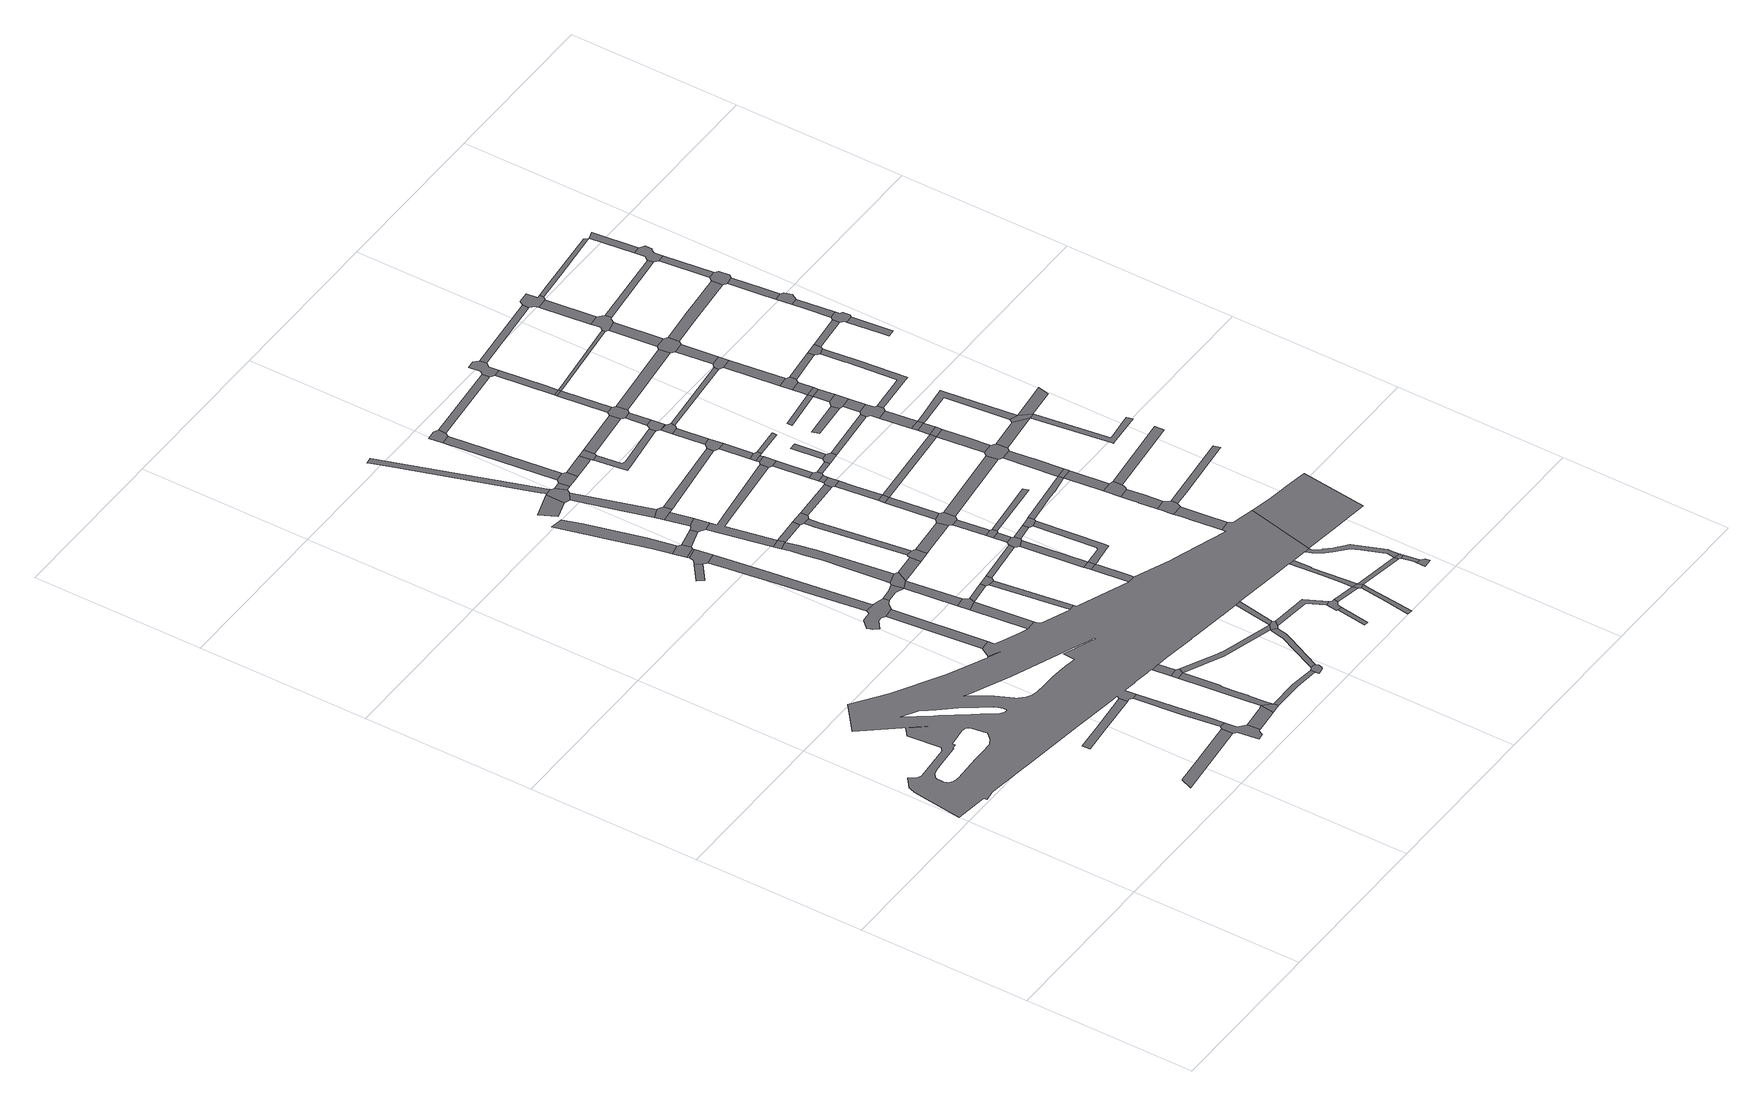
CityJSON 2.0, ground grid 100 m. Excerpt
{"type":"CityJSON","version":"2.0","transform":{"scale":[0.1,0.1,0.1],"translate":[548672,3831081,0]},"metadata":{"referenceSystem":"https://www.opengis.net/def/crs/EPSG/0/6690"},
"CityObjects":{
"road1":{"type":"Road","attributes":{"RoadStructureAttribute.sectionType":"1"},"geometry":[{"type":"MultiSurface","lod":"1","boundaries":[[[0,1,2,3,4,5]]]}]},
"road2":{"type":"Road","geometry":[{"type":"MultiSurface","lod":"1","boundaries":[[[6,7,8,9,10,11]]]}]},
"road3":{"type":"Road","geometry":[{"type":"MultiSurface","lod":"1","boundaries":[[[12,0,5,13,14,15,16,17,18,19,20,21,22,23,24]]]}]},
"road4":{"type":"Road","attributes":{"RoadStructureAttribute.sectionType":"1"},"geometry":[{"type":"MultiSurface","lod":"1","boundaries":[[[25,26,27,28,29,12,24]]]}]},
"road5":{"type":"Road","attributes":{"RoadStructureAttribute.sectionType":"1"},"geometry":[{"type":"MultiSurface","lod":"1","boundaries":[[[30,31,32,33,34,21,20,35,36,37,38]]]}]},
"road6":{"type":"Road","geometry":[{"type":"MultiSurface","lod":"1","boundaries":[[[30,38,39,40]]]}]},
"road7":{"type":"Road","attributes":{"RoadStructureAttribute.sectionType":"1"},"geometry":[{"type":"MultiSurface","lod":"1","boundaries":[[[41,42,43,44,45,46,47,48,49,50,51,52,30,40]]]}]},
"road8":{"type":"Road","attributes":{"RoadStructureAttribute.sectionType":"1"},"geometry":[{"type":"MultiSurface","lod":"1","boundaries":[[[53,54,55,56]]]}]},
"road9":{"type":"Road","geometry":[{"type":"MultiSurface","lod":"1","boundaries":[[[57,58,59,50,49,60]]]}]},
"road10":{"type":"Road","geometry":[{"type":"MultiSurface","lod":"1","boundaries":[[[61,59,58,62]]]}]},
"road11":{"type":"Road","geometry":[{"type":"MultiSurface","lod":"1","boundaries":[[[63,64,65,66,67,68,69,70,71,72,54,53,73,74,75,76,77,78]]]}]},
"road12":{"type":"Road","geometry":[{"type":"MultiSurface","lod":"1","boundaries":[[[79,80,81,82,83,56,55,84,85,86,87,88,89,90,91,92,93,94,95,96,97,98,99,100,101,102,103,104,105,106,107,108,109,110,111,112,113,114,115,116,117,118,119,120,121,122,123,124,125,126,127,128,129,130,131,132,133,134,6,11,135,27,26,136,137,138,139,140,141,61,62,142,143,144,145,146,147,148,149,150,151,152,153,154,155,156,157,158,159,160,161,162,163,164,165,166,167,168,169,170,171,172,173,174,175,176,177,178,179,180,181,182,183,184,185,186,187,188,189],[190,191,192,193,194,195,196,197,198,199,200,201,202,203,204,205,206,207,208,209,210,211,212,213],[214,215,216,217,218,219,220,221,222,223,224,225,226,227,228,229,230,231,232,233,234,235,236,237,238,239,240,241,242,243,244,245,246,247,248,249],[250,251,252,253,254,255,256,257,258,259,260,261,262,263,264,265,266,267,268,269,270,271,272,273,274,275,276,277,278,279,280,281]]]}]},
"road13":{"type":"Road","attributes":{"RoadStructureAttribute.sectionType":"1"},"geometry":[{"type":"MultiSurface","lod":"1","boundaries":[[[282,283,40,39,284,285,286]]]}]},
"road14":{"type":"Road","attributes":{"RoadStructureAttribute.sectionType":"1"},"geometry":[{"type":"MultiSurface","lod":"1","boundaries":[[[287,288,289,290]]]}]},
"road15":{"type":"Road","attributes":{"RoadStructureAttribute.sectionType":"1"},"geometry":[{"type":"MultiSurface","lod":"1","boundaries":[[[291,292,293,294,295,296,297,298,299,63,78]]]}]},
"road16":{"type":"Road","geometry":[{"type":"MultiSurface","lod":"1","boundaries":[[[300,301,302,287,290,303,295,294]]]}]},
"road17":{"type":"Road","geometry":[{"type":"MultiSurface","lod":"1","boundaries":[[[304,305,189,188]]]}]},
"road18":{"type":"Road","attributes":{"RoadStructureAttribute.sectionType":"1"},"geometry":[{"type":"MultiSurface","lod":"1","boundaries":[[[306,307,308,75,74,309,310,311]]]}]},
"road19":{"type":"Road","attributes":{"RoadStructureAttribute.sectionType":"1"},"geometry":[{"type":"MultiSurface","lod":"1","boundaries":[[[312,313,301,300]]]}]},
"road20":{"type":"Road","geometry":[{"type":"MultiSurface","lod":"1","boundaries":[[[314,315,313,312,316,317]]]}]},
"road21":{"type":"Road","attributes":{"RoadStructureAttribute.sectionType":"1"},"geometry":[{"type":"MultiSurface","lod":"1","boundaries":[[[318,319,320,321,322,323,324,325,326,315,314,327,328,329,330]]]}]},
"road22":{"type":"Road","geometry":[{"type":"MultiSurface","lod":"1","boundaries":[[[331,332,305,304,333]]]}]},
"road23":{"type":"Road","geometry":[{"type":"MultiSurface","lod":"1","boundaries":[[[334,335,336,286,285,337,338,339,340,341,342,343]]]}]},
"road24":{"type":"Road","attributes":{"RoadStructureAttribute.sectionType":"1"},"geometry":[{"type":"MultiSurface","lod":"1","boundaries":[[[344,311,332,331]]]}]},
"road25":{"type":"Road","attributes":{"RoadStructureAttribute.sectionType":"1"},"geometry":[{"type":"MultiSurface","lod":"1","boundaries":[[[345,346,347,348,60,49,349,350,351]]]}]},
"road26":{"type":"Road","geometry":[{"type":"MultiSurface","lod":"1","boundaries":[[[352,353,306,311,344,354]]]}]},
"road27":{"type":"Road","attributes":{"RoadStructureAttribute.sectionType":"1"},"geometry":[{"type":"MultiSurface","lod":"1","boundaries":[[[355,317,316,356]]]}]},
"road28":{"type":"Road","attributes":{"RoadStructureAttribute.sectionType":"1"},"geometry":[{"type":"MultiSurface","lod":"1","boundaries":[[[357,333,304,358]]]}]},
"road29":{"type":"Road","attributes":{"RoadStructureAttribute.sectionType":"1"},"geometry":[{"type":"MultiSurface","lod":"1","boundaries":[[[359,360,361,362]]]}]},
"road30":{"type":"Road","attributes":{"RoadStructureAttribute.sectionType":"1"},"geometry":[{"type":"MultiSurface","lod":"1","boundaries":[[[363,364,365,366,367,368,369,370,371,353,352]]]}]},
"road31":{"type":"Road","attributes":{"RoadStructureAttribute.sectionType":"1"},"geometry":[{"type":"MultiSurface","lod":"1","boundaries":[[[350,372,373,374,375,376,377,334,343,378,379,380,381,382,383,384]]]}]},
"road32":{"type":"Road","attributes":{"RoadStructureAttribute.sectionType":"1"},"geometry":[{"type":"MultiSurface","lod":"1","boundaries":[[[385,181,180,386]]]}]},
"road33":{"type":"Road","geometry":[{"type":"MultiSurface","lod":"1","boundaries":[[[387,388,366,365,389]]]}]},
"road34":{"type":"Road","attributes":{"RoadStructureAttribute.sectionType":"1"},"geometry":[{"type":"MultiSurface","lod":"1","boundaries":[[[390,391,392,393,354,344,394,395]]]}]},
"road35":{"type":"Road","geometry":[{"type":"MultiSurface","lod":"1","boundaries":[[[396,357,358,385,386,397]]]}]},
"road36":{"type":"Road","geometry":[{"type":"MultiSurface","lod":"1","boundaries":[[[398,399,400,401,355,356,402,403]]]}]},
"road37":{"type":"Road","attributes":{"RoadStructureAttribute.sectionType":"1"},"geometry":[{"type":"MultiSurface","lod":"1","boundaries":[[[404,405,406,399,398]]]}]},
"road38":{"type":"Road","attributes":{"RoadStructureAttribute.sectionType":"1"},"geometry":[{"type":"MultiSurface","lod":"1","boundaries":[[[407,408,409,410,411,412,413,414,415,416]]]}]},
"road39":{"type":"Road","attributes":{"RoadStructureAttribute.sectionType":"1"},"geometry":[{"type":"MultiSurface","lod":"1","boundaries":[[[417,418,419,420,421,422]]]}]},
"road40":{"type":"Road","geometry":[{"type":"MultiSurface","lod":"1","boundaries":[[[423,416,415,359,362,419,418,424,425]]]}]},
"road41":{"type":"Road","geometry":[{"type":"MultiSurface","lod":"1","boundaries":[[[426,422,421,406,405,427,428]]]}]},
"road42":{"type":"Road","geometry":[{"type":"MultiSurface","lod":"1","boundaries":[[[429,351,350,384,430,431]]]}]},
"road43":{"type":"Road","attributes":{"RoadStructureAttribute.sectionType":"1"},"geometry":[{"type":"MultiSurface","lod":"1","boundaries":[[[432,387,389,433]]]}]},
"road44":{"type":"Road","attributes":{"RoadStructureAttribute.sectionType":"1"},"geometry":[{"type":"MultiSurface","lod":"1","boundaries":[[[434,425,424,435]]]}]},
"road45":{"type":"Road","geometry":[{"type":"MultiSurface","lod":"1","boundaries":[[[436,437,438,392,391,390,395,439,440,441,442,443]]]}]},
"road46":{"type":"Road","attributes":{"RoadStructureAttribute.sectionType":"1"},"geometry":[{"type":"MultiSurface","lod":"1","boundaries":[[[444,445,446,436,443,447,448,449]]]}]},
"road47":{"type":"Road","geometry":[{"type":"MultiSurface","lod":"1","boundaries":[[[150,351,429,151]]]}]},
"road48":{"type":"Road","geometry":[{"type":"MultiSurface","lod":"1","boundaries":[[[450,451,452,434,435,453,454,455]]]}]},
"road49":{"type":"Road","attributes":{"RoadStructureAttribute.sectionType":"1"},"geometry":[{"type":"MultiSurface","lod":"1","boundaries":[[[456,396,397,457]]]}]},
"road50":{"type":"Road","geometry":[{"type":"MultiSurface","lod":"1","boundaries":[[[458,432,433,444,449,459]]]}]},
"road51":{"type":"Road","attributes":{"RoadStructureAttribute.sectionType":"1"},"geometry":[{"type":"MultiSurface","lod":"1","boundaries":[[[460,431,430,461,462,463]]]}]},
"road52":{"type":"Road","attributes":{"RoadStructureAttribute.sectionType":"1"},"geometry":[{"type":"MultiSurface","lod":"1","boundaries":[[[464,465,466,403,402,388,387,467,468,469]]]}]},
"road53":{"type":"Road","attributes":{"RoadStructureAttribute.sectionType":"1"},"geometry":[{"type":"MultiSurface","lod":"1","boundaries":[[[470,471,451,450]]]}]},
"road54":{"type":"Road","attributes":{"RoadStructureAttribute.sectionType":"1"},"geometry":[{"type":"MultiSurface","lod":"1","boundaries":[[[472,473,474,475,177,176]]]}]},
"road55":{"type":"Road","attributes":{"RoadStructureAttribute.sectionType":"1"},"geometry":[{"type":"MultiSurface","lod":"1","boundaries":[[[476,442,441,440,439,477,478]]]}]},
"road56":{"type":"Road","geometry":[{"type":"MultiSurface","lod":"1","boundaries":[[[479,480,475,474]]]}]},
"road57":{"type":"Road","attributes":{"RoadStructureAttribute.sectionType":"1"},"geometry":[{"type":"MultiSurface","lod":"1","boundaries":[[[481,482,483,484]]]}]},
"road58":{"type":"Road","attributes":{"RoadStructureAttribute.sectionType":"1"},"geometry":[{"type":"MultiSurface","lod":"1","boundaries":[[[485,455,454,486,487]]]}]},
"road59":{"type":"Road","geometry":[{"type":"MultiSurface","lod":"1","boundaries":[[[488,489,471,470,490,491]]]}]},
"road60":{"type":"Road","attributes":{"RoadStructureAttribute.sectionType":"1"},"geometry":[{"type":"MultiSurface","lod":"1","boundaries":[[[492,493,494,495,496,497,480,479]]]}]},
"road61":{"type":"Road","geometry":[{"type":"MultiSurface","lod":"1","boundaries":[[[498,463,462,499,481,484,500,501,502]]]}]},
"road62":{"type":"Road","geometry":[{"type":"MultiSurface","lod":"1","boundaries":[[[503,504,505,506,456,457,496,495,507,508]]]}]},
"road63":{"type":"Road","attributes":{"RoadStructureAttribute.sectionType":"1"},"geometry":[{"type":"MultiSurface","lod":"1","boundaries":[[[509,510,511,428,427,512,513]]]}]},
"road64":{"type":"Road","geometry":[{"type":"MultiSurface","lod":"1","boundaries":[[[514,515,516,517,518,505,504]]]}]},
"road65":{"type":"Road","attributes":{"RoadStructureAttribute.sectionType":"1"},"geometry":[{"type":"MultiSurface","lod":"1","boundaries":[[[519,458,459,520]]]}]},
"road66":{"type":"Road","attributes":{"RoadStructureAttribute.sectionType":"1"},"geometry":[{"type":"MultiSurface","lod":"1","boundaries":[[[521,522,523,517,516,524,525,526]]]}]},
"road67":{"type":"Road","geometry":[{"type":"MultiSurface","lod":"1","boundaries":[[[527,485,487,528,529,530,531,532,533,534]]]}]},
"road68":{"type":"Road","attributes":{"RoadStructureAttribute.sectionType":"1"},"geometry":[{"type":"MultiSurface","lod":"1","boundaries":[[[535,536,537,523,522]]]}]},
"road69":{"type":"Road","geometry":[{"type":"MultiSurface","lod":"1","boundaries":[[[538,539,476,478,540,537,536,541,542]]]}]},
"road70":{"type":"Road","attributes":{"RoadStructureAttribute.sectionType":"1"},"geometry":[{"type":"MultiSurface","lod":"1","boundaries":[[[543,508,507,544]]]}]},
"road71":{"type":"Road","attributes":{"RoadStructureAttribute.sectionType":"1"},"geometry":[{"type":"MultiSurface","lod":"1","boundaries":[[[545,546,547,548,549,550,551,552,553,554,555,556,557,558,479,474]]]}]},
"road72":{"type":"Road","attributes":{"RoadStructureAttribute.sectionType":"1"},"geometry":[{"type":"MultiSurface","lod":"1","boundaries":[[[559,502,501,560,561,562]]]}]},
"road73":{"type":"Road","attributes":{"RoadStructureAttribute.sectionType":"1"},"geometry":[{"type":"MultiSurface","lod":"1","boundaries":[[[563,564,565,566,567,568,569]]]}]},
"road74":{"type":"Road","attributes":{"RoadStructureAttribute.sectionType":"1"},"geometry":[{"type":"MultiSurface","lod":"1","boundaries":[[[570,571,572,573,539,538]]]}]},
"road75":{"type":"Road","geometry":[{"type":"MultiSurface","lod":"1","boundaries":[[[574,575,573,572]]]}]},
"road76":{"type":"Road","attributes":{"RoadStructureAttribute.sectionType":"1"},"geometry":[{"type":"MultiSurface","lod":"1","boundaries":[[[576,577,578,579,531,530,580,581,582,583,584]]]}]},
"road77":{"type":"Road","attributes":{"RoadStructureAttribute.sectionType":"1"},"geometry":[{"type":"MultiSurface","lod":"1","boundaries":[[[585,586,587,588,575,574]]]}]},
"road78":{"type":"Road","geometry":[{"type":"MultiSurface","lod":"1","boundaries":[[[589,590,543,544,591,551,550,592]]]}]},
"road79":{"type":"Road","geometry":[{"type":"MultiSurface","lod":"1","boundaries":[[[562,561,566,565,593]]]}]},
"road80":{"type":"Road","geometry":[{"type":"MultiSurface","lod":"1","boundaries":[[[594,595,519,520,596,587,586]]]}]},
"road81":{"type":"Road","attributes":{"RoadStructureAttribute.sectionType":"1"},"geometry":[{"type":"MultiSurface","lod":"1","boundaries":[[[597,598,599,595,594]]]}]},
"road82":{"type":"Road","attributes":{"RoadStructureAttribute.sectionType":"1"},"geometry":[{"type":"MultiSurface","lod":"1","boundaries":[[[156,600,601,602,562,593,603,604,605,157]]]}]},
"road83":{"type":"Road","geometry":[{"type":"MultiSurface","lod":"1","boundaries":[[[606,607,599,598,608,609]]]}]},
"road84":{"type":"Road","attributes":{"RoadStructureAttribute.sectionType":"1"},"geometry":[{"type":"MultiSurface","lod":"1","boundaries":[[[610,527,534,611,612]]]}]},
"road85":{"type":"Road","attributes":{"RoadStructureAttribute.sectionType":"1"},"geometry":[{"type":"MultiSurface","lod":"1","boundaries":[[[613,614,607,606]]]}]},
"road86":{"type":"Road","attributes":{"RoadStructureAttribute.sectionType":"1"},"geometry":[{"type":"MultiSurface","lod":"1","boundaries":[[[615,616,617,618,526,525]]]}]},
"road87":{"type":"Road","geometry":[{"type":"MultiSurface","lod":"1","boundaries":[[[619,620,464,469,614,613]]]}]},
"road88":{"type":"Road","attributes":{"RoadStructureAttribute.sectionType":"1"},"geometry":[{"type":"MultiSurface","lod":"1","boundaries":[[[621,491,490,622]]]}]},
"road89":{"type":"Road","attributes":{"RoadStructureAttribute.sectionType":"1"},"geometry":[{"type":"MultiSurface","lod":"1","boundaries":[[[623,624,625,620,619]]]}]},
"road90":{"type":"Road","geometry":[{"type":"MultiSurface","lod":"1","boundaries":[[[626,627,628,625,624,629,630]]]}]},
"road91":{"type":"Road","attributes":{"RoadStructureAttribute.sectionType":"1"},"geometry":[{"type":"MultiSurface","lod":"1","boundaries":[[[631,632,633,628,627]]]}]},
"road92":{"type":"Road","attributes":{"RoadStructureAttribute.sectionType":"1"},"geometry":[{"type":"MultiSurface","lod":"1","boundaries":[[[634,609,608,635]]]}]},
"road93":{"type":"Road","geometry":[{"type":"MultiSurface","lod":"1","boundaries":[[[636,637,638,509,513,632,631]]]}]},
"road94":{"type":"Road","attributes":{"RoadStructureAttribute.sectionType":"1"},"geometry":[{"type":"MultiSurface","lod":"1","boundaries":[[[639,593,565,640,641,642]]]}]},
"road95":{"type":"Road","attributes":{"RoadStructureAttribute.sectionType":"1"},"geometry":[{"type":"MultiSurface","lod":"1","boundaries":[[[643,644,637,636]]]}]},
"road96":{"type":"Road","attributes":{"RoadStructureAttribute.sectionType":"1"},"geometry":[{"type":"MultiSurface","lod":"1","boundaries":[[[645,646,647,584,583,648,649,650]]]}]},
"road97":{"type":"Road","attributes":{"RoadStructureAttribute.sectionType":"1"},"geometry":[{"type":"MultiSurface","lod":"1","boundaries":[[[650,649,651]]]}]},
"road98":{"type":"Road","geometry":[{"type":"MultiSurface","lod":"1","boundaries":[[[649,644,643,652,653,654,655,656,651]]]}]},
"road99":{"type":"Road","attributes":{"RoadStructureAttribute.sectionType":"1"},"geometry":[{"type":"MultiSurface","lod":"1","boundaries":[[[657,542,541,658]]]}]},
"road100":{"type":"Road","geometry":[{"type":"MultiSurface","lod":"1","boundaries":[[[659,660,634,635,661,662]]]}]},
"road101":{"type":"Road","attributes":{"RoadStructureAttribute.sectionType":"1"},"geometry":[{"type":"MultiSurface","lod":"1","boundaries":[[[663,589,592,664,665,666,667]]]}]},
"road102":{"type":"Road","attributes":{"RoadStructureAttribute.sectionType":"1"},"geometry":[{"type":"MultiSurface","lod":"1","boundaries":[[[668,669,646,645]]]}]},
"road103":{"type":"Road","geometry":[{"type":"MultiSurface","lod":"1","boundaries":[[[670,671,660,659]]]}]},
"road104":{"type":"Road","geometry":[{"type":"MultiSurface","lod":"1","boundaries":[[[672,673,674,675,630,629]]]}]},
"road105":{"type":"Road","geometry":[{"type":"MultiSurface","lod":"1","boundaries":[[[676,677,610,612,669,668,678,679]]]}]},
"road106":{"type":"Road","attributes":{"RoadStructureAttribute.sectionType":"1"},"geometry":[{"type":"MultiSurface","lod":"1","boundaries":[[[161,680,681,682,683,684,685,686,687,688,689,690,642,691,692,693,694,695,696,697,698,699,700,701,162]]]}]},
"road107":{"type":"Road","attributes":{"RoadStructureAttribute.sectionType":"1"},"geometry":[{"type":"MultiSurface","lod":"1","boundaries":[[[702,574,572,703]]]}]},
"road108":{"type":"Road","attributes":{"RoadStructureAttribute.sectionType":"1"},"geometry":[{"type":"MultiSurface","lod":"1","boundaries":[[[704,705,706,677,676]]]}]},
"road109":{"type":"Road","geometry":[{"type":"MultiSurface","lod":"1","boundaries":[[[707,708,709,710,711,712]]]}]},
"road110":{"type":"Road","attributes":{"RoadStructureAttribute.sectionType":"1"},"geometry":[{"type":"MultiSurface","lod":"1","boundaries":[[[713,714,715,707,712]]]}]},
"road111":{"type":"Road","geometry":[{"type":"MultiSurface","lod":"1","boundaries":[[[642,641,714,713,716,717,691]]]}]},
"road112":{"type":"Road","geometry":[{"type":"MultiSurface","lod":"1","boundaries":[[[718,719,720,721,722,723,169,168]]]}]},
"road113":{"type":"Road","geometry":[{"type":"MultiSurface","lod":"1","boundaries":[[[724,725,706,705]]]}]},
"road114":{"type":"Road","geometry":[{"type":"MultiSurface","lod":"1","boundaries":[[[726,727,728,729,720,719,730,731,732]]]}]},
"road115":{"type":"Road","attributes":{"RoadStructureAttribute.sectionType":"1"},"geometry":[{"type":"MultiSurface","lod":"1","boundaries":[[[733,734,735,736,725,724]]]}]},
"road116":{"type":"Road","attributes":{"RoadStructureAttribute.sectionType":"1"},"geometry":[{"type":"MultiSurface","lod":"1","boundaries":[[[737,738,739,740,741,742,743,727,726]]]}]},
"road117":{"type":"Road","geometry":[{"type":"MultiSurface","lod":"1","boundaries":[[[744,745,746,747,621,622,736,735,748,749,750]]]}]},
"road118":{"type":"Road","geometry":[{"type":"MultiSurface","lod":"1","boundaries":[[[751,752,739,738,753,754,755,756]]]}]},
"road119":{"type":"Road","attributes":{"RoadStructureAttribute.sectionType":"1"},"geometry":[{"type":"MultiSurface","lod":"1","boundaries":[[[757,758,759,667,760,761,752,751]]]}]},
"road120":{"type":"Road","attributes":{"RoadStructureAttribute.sectionType":"1"},"geometry":[{"type":"MultiSurface","lod":"1","boundaries":[[[762,662,661,763]]]}]},
"road121":{"type":"Road","geometry":[{"type":"MultiSurface","lod":"1","boundaries":[[[764,765,663,667,759]]]}]},
"road122":{"type":"Road","attributes":{"RoadStructureAttribute.sectionType":"1"},"geometry":[{"type":"MultiSurface","lod":"1","boundaries":[[[766,767,768,769,770,771,663,765]]]}]},
"road123":{"type":"Road","attributes":{"RoadStructureAttribute.sectionType":"1"},"geometry":[{"type":"MultiSurface","lod":"1","boundaries":[[[772,654,653,773]]]}]},
"road124":{"type":"Road","geometry":[{"type":"MultiSurface","lod":"1","boundaries":[[[774,775,776,777]]]}]},
"road125":{"type":"Road","geometry":[{"type":"MultiSurface","lod":"1","boundaries":[[[778,779,657,658,780,781,769,768,782,783,784,785]]]}]},
"road126":{"type":"Road","geometry":[{"type":"MultiSurface","lod":"1","boundaries":[[[786,787,788,789,790,163,162,791,792,793,794]]]}]},
"road127":{"type":"Road","attributes":{"RoadStructureAttribute.sectionType":"1"},"geometry":[{"type":"MultiSurface","lod":"1","boundaries":[[[795,796,797,798]]]}]},
"road128":{"type":"Road","attributes":{"RoadStructureAttribute.sectionType":"1"},"geometry":[{"type":"MultiSurface","lod":"1","boundaries":[[[799,800,703,801,779,778]]]}]},
"road129":{"type":"Road","attributes":{"RoadStructureAttribute.sectionType":"1"},"geometry":[{"type":"MultiSurface","lod":"1","boundaries":[[[802,679,678,803]]]}]},
"road130":{"type":"Road","geometry":[{"type":"MultiSurface","lod":"1","boundaries":[[[804,702,703,800]]]}]},
"road131":{"type":"Road","attributes":{"RoadStructureAttribute.sectionType":"1"},"geometry":[{"type":"MultiSurface","lod":"1","boundaries":[[[805,806,807,808,702,804]]]}]},
"road132":{"type":"Road","geometry":[{"type":"MultiSurface","lod":"1","boundaries":[[[809,810,807,806]]]}]},
"road133":{"type":"Road","attributes":{"RoadStructureAttribute.sectionType":"1"},"geometry":[{"type":"MultiSurface","lod":"1","boundaries":[[[811,812,724,705,813]]]}]},
"road134":{"type":"Road","attributes":{"RoadStructureAttribute.sectionType":"1"},"geometry":[{"type":"MultiSurface","lod":"1","boundaries":[[[814,815,816,817,818,810,809]]]}]},
"road135":{"type":"Road","attributes":{"RoadStructureAttribute.sectionType":"1"},"geometry":[{"type":"MultiSurface","lod":"1","boundaries":[[[819,820,732,731,821,822]]]}]},
"road136":{"type":"Road","geometry":[{"type":"MultiSurface","lod":"1","boundaries":[[[823,824,825,826,762,763,827,817,816,828,829,830]]]}]},
"road137":{"type":"Road","attributes":{"RoadStructureAttribute.sectionType":"1"},"geometry":[{"type":"MultiSurface","lod":"1","boundaries":[[[831,832,833,834,826,825]]]}]},
"road138":{"type":"Road","geometry":[{"type":"MultiSurface","lod":"1","boundaries":[[[835,836,774,777,832,831]]]}]},
"road139":{"type":"Road","attributes":{"RoadStructureAttribute.sectionType":"1"},"geometry":[{"type":"MultiSurface","lod":"1","boundaries":[[[837,750,749,838]]]}]},
"road140":{"type":"Road","attributes":{"RoadStructureAttribute.sectionType":"1"},"geometry":[{"type":"MultiSurface","lod":"1","boundaries":[[[839,798,836,835]]]}]},
"road141":{"type":"Road","attributes":{"RoadStructureAttribute.sectionType":"1"},"geometry":[{"type":"MultiSurface","lod":"1","boundaries":[[[840,756,755,841]]]}]},
"road142":{"type":"Road","attributes":{"RoadStructureAttribute.sectionType":"1"},"geometry":[{"type":"MultiSurface","lod":"1","boundaries":[[[842,785,784,843]]]}]},
"road143":{"type":"Road","geometry":[{"type":"MultiSurface","lod":"1","boundaries":[[[844,795,798,839]]]}]},
"road144":{"type":"Road","attributes":{"RoadStructureAttribute.sectionType":"1"},"geometry":[{"type":"MultiSurface","lod":"1","boundaries":[[[845,846,847,795,844]]]}]},
"road145":{"type":"Road","attributes":{"RoadStructureAttribute.sectionType":"1"},"geometry":[{"type":"MultiSurface","lod":"1","boundaries":[[[848,849,850,851,852,809,806,853,854,855,856,857]]]}]},
"road146":{"type":"Road","geometry":[{"type":"MultiSurface","lod":"1","boundaries":[[[858,859,860,846,845,861,862,863]]]}]},
"road147":{"type":"Road","attributes":{"RoadStructureAttribute.sectionType":"1"},"geometry":[{"type":"MultiSurface","lod":"1","boundaries":[[[864,865,860,859]]]}]},
"road148":{"type":"Road","geometry":[{"type":"MultiSurface","lod":"1","boundaries":[[[866,867,868,772,773,869,865,864]]]}]},
"road149":{"type":"Road","geometry":[{"type":"MultiSurface","lod":"1","boundaries":[[[856,842,843,870,857]]]}]},
"road150":{"type":"Road","attributes":{"RoadStructureAttribute.sectionType":"1"},"geometry":[{"type":"MultiSurface","lod":"1","boundaries":[[[871,872,867,866]]]}]},
"road151":{"type":"Road","geometry":[{"type":"MultiSurface","lod":"1","boundaries":[[[873,874,802,803,872,871,875,876]]]}]},
"road152":{"type":"Road","attributes":{"RoadStructureAttribute.sectionType":"1"},"geometry":[{"type":"MultiSurface","lod":"1","boundaries":[[[877,878,874,873]]]}]},
"road153":{"type":"Road","attributes":{"RoadStructureAttribute.sectionType":"1"},"geometry":[{"type":"MultiSurface","lod":"1","boundaries":[[[879,863,862,880]]]}]},
"road154":{"type":"Road","attributes":{"RoadStructureAttribute.sectionType":"1"},"geometry":[{"type":"MultiSurface","lod":"1","boundaries":[[[881,882,883,884,885,886,887,888,889,890,891,892,830,829]]]}]},
"road155":{"type":"Road","attributes":{"RoadStructureAttribute.sectionType":"1"},"geometry":[{"type":"MultiSurface","lod":"1","boundaries":[[[893,870,843,894,895,896,897,898]]]}]},
"road156":{"type":"Road","geometry":[{"type":"MultiSurface","lod":"1","boundaries":[[[899,900,901,902,903,904,811,813,905,878,877,906,907,908,909]]]}]},
"road157":{"type":"Road","attributes":{"RoadStructureAttribute.sectionType":"1"},"geometry":[{"type":"MultiSurface","lod":"1","boundaries":[[[910,857,870,911,912,913]]]}]},
"road158":{"type":"Road","attributes":{"RoadStructureAttribute.sectionType":"1"},"geometry":[{"type":"MultiSurface","lod":"1","boundaries":[[[914,915,901,900]]]}]},
"road159":{"type":"Road","geometry":[{"type":"MultiSurface","lod":"1","boundaries":[[[916,917,918,919,920,837,838,921,922,923,915,914,924,925,926]]]}]},
"road160":{"type":"Road","geometry":[{"type":"MultiSurface","lod":"1","boundaries":[[[927,879,880,928,929,887,886,930,931,932]]]}]},
"road161":{"type":"Road","attributes":{"RoadStructureAttribute.sectionType":"1"},"geometry":[{"type":"MultiSurface","lod":"1","boundaries":[[[933,934,935,936,876,875,937,938,939,940]]]}]},
"road162":{"type":"Road","attributes":{"RoadStructureAttribute.sectionType":"1"},"geometry":[{"type":"MultiSurface","lod":"1","boundaries":[[[941,942,927,932,943,944]]]}]},
"road163":{"type":"Road","attributes":{"RoadStructureAttribute.sectionType":"1"},"geometry":[{"type":"MultiSurface","lod":"1","boundaries":[[[945,909,908,946]]]}]},
"road164":{"type":"Road","attributes":{"RoadStructureAttribute.sectionType":"1"},"geometry":[{"type":"MultiSurface","lod":"1","boundaries":[[[947,948,949,950,951]]]}]},
"road165":{"type":"Road","attributes":{"RoadStructureAttribute.sectionType":"1"},"geometry":[{"type":"MultiSurface","lod":"1","boundaries":[[[952,953,954,926,925,955,956,957]]]}]},
"road166":{"type":"Road","geometry":[{"type":"MultiSurface","lod":"1","boundaries":[[[958,959,960,941,944,961,948,947,962,963,964]]]}]},
"road167":{"type":"Road","attributes":{"RoadStructureAttribute.sectionType":"1"},"geometry":[{"type":"MultiSurface","lod":"1","boundaries":[[[965,966,967,960,959]]]}]},
"road168":{"type":"Road","geometry":[{"type":"MultiSurface","lod":"1","boundaries":[[[968,969,966,965,970,971]]]}]},
"road169":{"type":"Road","attributes":{"RoadStructureAttribute.sectionType":"1"},"geometry":[{"type":"MultiSurface","lod":"1","boundaries":[[[972,973,974,975,969,968]]]}]},
"road170":{"type":"Road","geometry":[{"type":"MultiSurface","lod":"1","boundaries":[[[976,977,933,940,974,973,978,979]]]}]},
"road171":{"type":"Road","attributes":{"RoadStructureAttribute.sectionType":"1"},"geometry":[{"type":"MultiSurface","lod":"1","boundaries":[[[980,981,982,977,976]]]}]},
"road172":{"type":"Road","geometry":[{"type":"MultiSurface","lod":"1","boundaries":[[[983,984,985,986,945,946,981,980,987,988,989,990,991]]]}]},
"road173":{"type":"Road","attributes":{"RoadStructureAttribute.sectionType":"1"},"geometry":[{"type":"MultiSurface","lod":"1","boundaries":[[[992,957,993,984,983]]]}]}
},
"vertices":[
[1302,313,0],[996,281,0],[870,268,0],[861,267,0],[834,198,0],[1301,246,0],
[1215,876,0],[957,850,0],[805,835,0],[810,789,0],[962,805,0],[1220,830,0],
[1315,327,0],[1322,230,0],[1338,122,0],[1340,112,0],[1377,118,0],[1378,120,0],[1392,145,0],[1394,146,0],[1406,147,0],[1398,221,0],[1357,256,0],[1354,283,0],[1349,325,0],
[1339,407,0],[1290,820,0],[1255,818,0],[1255,816,0],[1287,529,0],
[1561,244,0],[1560,244,0],[1544,237,0],[1527,235,0],[1435,225,0],[1445,151,0],[1536,161,0],[1537,161,0],[1549,162,0],
[1610,169,0],[1604,198,0],
[1600,238,0],[1599,246,0],[1591,336,0],[1591,338,0],[1585,402,0],[1576,486,0],[1579,508,0],[1558,711,0],[1558,714,0],[1508,708,0],[1525,562,0],[1551,334,0],
[1162,2222,0],[1103,2213,0],[1160,1670,0],[1222,1677,0],
[1564,751,0],[1555,755,0],[1504,750,0],[1574,746,0],
[1492,855,0],[1543,854,0],
[1086,2321,0],[1075,2298,0],[1025,2295,0],[1015,2294,0],[971,2247,0],[977,2239,0],[982,2216,0],[1005,2188,0],[1052,2226,0],[1080,2229,0],[1193,2256,0],[1215,2268,0],[1211,2303,0],[1208,2303,0],[1185,2308,0],[1150,2316,0],
[1367,1575,0],[1271,1615,0],[1230,1633,0],[1227,1634,0],[1225,1645,0],[1127,1613,0],[1165,1594,0],[1210,1570,0],[1123,1606,0],[1118,1608,0],[1116,1609,0],[1092,1620,0],[1068,1631,0],[995,1665,0],[887,1716,0],[615,1874,0],[426,2007,0],[266,1877,0],[265,1877,0],[404,1706,0],[469,1625,0],[496,1591,0],[528,1549,0],[527,1548,0],[466,1624,0],[436,1662,0],[388,1624,0],[390,1607,0],[405,1429,0],[394,1417,0],[388,1411,0],[244,1398,0],[242,1398,0],[174,1393,0],[167,1392,0],[148,1402,0],[130,1425,0],[116,1443,0],[57,1396,0],[56,1393,0],[55,1390,0],[52,1380,0],[42,1353,0],[3,1058,0],[142,1039,0],[192,1033,0],[194,1023,0],[196,1013,0],[252,1024,0],[264,1023,0],[500,992,0],[528,988,0],[923,936,0],[985,928,0],[1193,900,0],[1228,896,0],[1235,832,0],[1282,888,0],[1359,878,0],[1366,877,0],[1459,865,0],[1462,864,0],[1491,861,0],[1558,852,0],[1607,846,0],[1800,819,0],[1804,819,0],[1826,817,0],[2022,790,0],[2034,789,0],[2140,775,0],[2144,774,0],[2176,770,0],[2176,772,0],[2486,730,0],[2504,727,0],[2560,721,0],[2560,717,0],[2592,716,0],[2596,715,0],[2663,707,0],[2679,705,0],[2680,701,0],[2710,701,0],[2800,1102,0],[2735,1116,0],[2678,1130,0],[2673,1131,0],[2666,1140,0],[2656,1155,0],[2593,1147,0],[2595,1124,0],[2499,1155,0],[2268,1232,0],[2267,1232,0],[2262,1234,0],[2252,1237,0],[2045,1326,0],[1998,1323,0],[1705,1440,0],[1694,1444,0],[1692,1463,0],[1656,1458,0],[1654,1459,0],[1491,1524,0],[1485,1532,0],[1482,1540,0],[1482,1541,0],[1478,1552,0],[1477,1562,0],[1414,1556,0],[813,1376,0],[823,1354,0],[831,1331,0],[831,1314,0],[829,1306,0],[821,1306,0],[806,1311,0],[789,1323,0],[758,1368,0],[705,1440,0],[607,1574,0],[591,1595,0],[574,1618,0],[558,1641,0],[540,1665,0],[495,1725,0],[491,1730,0],[499,1725,0],[582,1675,0],[585,1671,0],[638,1606,0],[709,1520,0],[717,1510,0],[727,1496,0],[608,1396,0],[613,1379,0],[626,1297,0],[626,1294,0],[616,1280,0],[611,1273,0],[591,1255,0],[560,1237,0],[530,1237,0],[519,1236,0],[425,1234,0],[256,1230,0],[248,1231,0],[237,1231,0],[230,1232,0],[220,1235,0],[211,1241,0],[203,1249,0],[198,1257,0],[193,1267,0],[191,1275,0],[191,1282,0],[191,1284,0],[191,1291,0],[191,1313,0],[197,1327,0],[220,1344,0],[246,1353,0],[306,1358,0],[423,1367,0],[433,1368,0],[433,1373,0],[463,1377,0],[463,1395,0],[572,1408,0],[597,1404,0],[801,1549,0],[816,1541,0],[828,1535,0],[1060,1426,0],[1410,1287,0],[1512,1246,0],[1534,1238,0],[1536,1237,0],[1535,1235,0],[1535,1233,0],[1533,1229,0],[1509,1239,0],[1421,1275,0],[1413,1278,0],[1411,1279,0],[1350,1303,0],[1346,1233,0],[1325,1236,0],[1313,1238,0],[1272,1245,0],[1229,1250,0],[1191,1251,0],[1170,1252,0],[1087,1255,0],[1032,1256,0],[1030,1256,0],[997,1263,0],[969,1280,0],[939,1310,0],[932,1324,0],[875,1444,0],[804,1546,0],
[1787,197,0],[1607,198,0],[1788,168,0],[1928,154,0],[1926,180,0],
[909,3250,0],[810,3173,0],[837,3138,0],[936,3215,0],
[1142,2327,0],[1136,2354,0],[1068,2893,0],[1023,3207,0],[959,3198,0],[964,3162,0],[976,3085,0],[988,2995,0],[1003,2892,0],
[1009,3312,0],[939,3297,0],[934,3269,0],[951,3204,0],
[1440,1899,0],[1377,1882,0],
[1320,2325,0],[1285,2313,0],[1274,2310,0],[1280,2275,0],[1291,2271,0],[1335,2255,0],
[1007,3323,0],[936,3308,0],
[985,3400,0],[920,3386,0],[1014,3337,0],[1002,3386,0],
[759,4015,0],[806,3836,0],[840,3707,0],[866,3612,0],[880,3559,0],[892,3515,0],[893,3512,0],[900,3478,0],[913,3416,0],[951,3562,0],[886,3821,0],[863,3903,0],[831,4003,0],
[1427,1960,0],[1369,1953,0],[1450,1935,0],
[1948,191,0],[1941,188,0],[1938,186,0],[1929,147,0],[1930,141,0],[1931,131,0],[1966,137,0],[1979,147,0],[1985,170,0],[1979,186,0],
[1387,2279,0],
[1818,628,0],[1797,636,0],[1792,639,0],[1791,639,0],[1782,607,0],[2077,522,0],[2106,546,0],
[1401,2359,0],[1331,2336,0],[1423,2349,0],
[1123,3412,0],[1132,3372,0],
[1573,1950,0],[1577,1918,0],
[950,4172,0],[799,4124,0],[845,4029,0],[951,4062,0],
[1340,2791,0],[1318,2895,0],[1305,2955,0],[1252,2944,0],[1263,2895,0],[1273,2825,0],[1292,2715,0],[1305,2608,0],[1328,2378,0],
[2065,464,0],[2062,448,0],[2058,436,0],[2053,423,0],[2050,415,0],[2024,358,0],[2079,399,0],[2083,409,0],[2088,422,0],[2091,430,0],[2093,437,0],[2099,465,0],[2108,498,0],
[1592,1908,0],[1632,1906,0],
[1297,2997,0],[1243,2986,0],[1307,2955,0],
[1553,2326,0],[1553,2328,0],[1550,2361,0],[1544,2361,0],[1389,2280,0],[1556,2297,0],
[1641,1958,0],[1645,1926,0],
[1207,3442,0],[1148,3430,0],[1141,3417,0],[1134,3415,0],[1167,3348,0],[1223,3359,0],
[1182,3571,0],[1183,3571,0],[1118,3563,0],
[700,5075,0],[666,5069,0],[668,5064,0],[712,4929,0],[721,4902,0],[945,4219,0],[949,4205,0],[957,4182,0],[959,4175,0],[996,4180,0],
[1162,3642,0],[1029,4080,0],[986,4050,0],[1059,3782,0],[1104,3618,0],[1163,3641,0],
[997,4176,0],[1043,4103,0],[1017,4162,0],
[1181,3631,0],[1204,3574,0],[1198,3622,0],
[2136,548,0],[2124,509,0],[2146,536,0],
[1456,3008,0],[1459,2964,0],
[1064,4168,0],[1071,4106,0],
[1558,2383,0],[1555,2376,0],[1554,2374,0],[1624,2304,0],[1624,2311,0],[1623,2313,0],[1618,2369,0],[1597,2381,0],
[1479,2955,0],[1483,2920,0],[1485,2897,0],[1524,2899,0],[1523,2923,0],[1521,2954,0],
[1133,4194,0],[1078,4187,0],[1067,4172,0],[1130,4112,0],[1160,4116,0],[1153,4179,0],
[1906,1992,0],[1902,1959,0],
[1538,3013,0],[1541,2972,0],
[2362,515,0],[2345,482,0],[2393,387,0],[2422,393,0],
[1740,3390,0],[1308,3330,0],[1231,3319,0],[1240,3281,0],[1313,3290,0],[1745,3342,0],
[1058,4835,0],[1004,4829,0],
[2040,1365,0],[2021,1528,0],[2019,1542,0],[1973,1539,0],
[1849,2393,0],[1649,2307,0],[1866,2330,0],
[2014,1582,0],[1968,1576,0],
[2394,318,0],[2370,142,0],[2393,138,0],[2420,314,0],
[1294,4195,0],[1284,4129,0],[1302,4132,0],
[1049,4916,0],[994,4910,0],[1073,4860,0],[1075,4903,0],
[2014,1585,0],[2012,1595,0],[1970,1956,0],[1970,1958,0],[1926,1936,0],[1968,1579,0],
[2437,379,0],[2385,320,0],[2424,340,0],[2446,353,0],[2450,377,0],
[1970,2003,0],[1962,2011,0],[1917,2011,0],[1908,1994,0],[1975,1967,0],[1971,2002,0],
[1697,3684,0],[1681,3682,0],[1676,3681,0],[1681,3641,0],[1700,3644,0],
[1961,2021,0],[1954,2080,0],[1953,2091,0],[1908,2086,0],[1916,2016,0],
[1789,3030,0],[1788,2989,0],
[1953,2131,0],[1948,2134,0],[1903,2129,0],[1955,2093,0],[1963,2100,0],[1960,2127,0],
[1345,4201,0],[1307,4124,0],[1308,4123,0],[1308,4120,0],[1345,4125,0],[1346,4127,0],[1347,4129,0],[1352,4138,0],
[1946,2149,0],[1926,2318,0],[1881,2317,0],
[1916,2422,0],[1868,2411,0],[1870,2327,0],[1943,2341,0],[1936,2406,0],
[2071,2015,0],[2074,1981,0],
[2036,1544,0],[2070,1549,0],[2127,1557,0],[2176,1564,0],[2173,1592,0],[2134,1979,0],[2094,1968,0],[2130,1609,0],[2126,1601,0],[2124,1596,0],[2121,1596,0],[2070,1589,0],[2064,1589,0],[2016,1583,0],
[2507,367,0],[2508,341,0],[2592,326,0],[2581,355,0],
[2609,169,0],[2621,273,0],[2628,317,0],[2602,311,0],[2580,148,0],[2561,4,0],[2590,0,0],
[1884,2698,0],[1884,2700,0],[1884,2702,0],[1837,2697,0],
[1880,2738,0],[1833,2733,0],
[1387,3973,0],[1384,3975,0],[1367,3982,0],[1364,3983,0],[1334,3947,0],[1337,3928,0],[1384,3934,0],[1669,3974,0],[1664,4011,0],
[1860,2901,0],[1851,2984,0],[1806,2978,0],[1815,2900,0],
[2136,2024,0],[2104,2019,0],[2076,1979,0],[2139,1991,0],
[2618,343,0],
[1843,3045,0],[1798,3039,0],[1794,2989,0],
[1841,3068,0],[1840,3074,0],[1794,3069,0],
[2574,529,0],[2583,404,0],[2583,383,0],[2601,510,0],[2591,608,0],[2597,609,0],
[1833,3128,0],[1788,3123,0],[1853,3086,0],[1851,3115,0],
[1641,4236,0],[1355,4139,0],[1649,4173,0],
[1809,3335,0],[1764,3329,0],
[2314,2138,0],[2317,2138,0],[2312,2153,0],[2307,2168,0],
[1800,3408,0],[1755,3403,0],
[1555,4952,0],[1560,4909,0],
[1798,3423,0],[1798,3427,0],[1753,3422,0],
[1799,3459,0],[1794,3462,0],[1749,3456,0],[1814,3429,0],[1812,3453,0],
[1774,3633,0],[1728,3628,0],[1728,3625,0],
[1936,3125,0],[1939,3095,0],
[1764,3715,0],[1719,3709,0],[1700,3684,0],
[2740,323,0],[2836,282,0],[2891,273,0],[2889,298,0],
[1743,3895,0],[1698,3890,0],
[1726,4040,0],[1682,4035,0],[1670,4013,0],[1670,3973,0],[1690,3959,0],[1735,3963,0],
[1735,3959,0],
[1755,3914,0],[1757,3917,0],[1760,3942,0],[1757,3943,0],[1755,3943,0],
[2420,2463,0],[2430,2397,0],
[1988,3151,0],[1947,3146,0],[2012,3103,0],[2009,3135,0],
[2486,2069,0],[2141,1992,0],[2331,2018,0],[2376,2021,0],[2490,2039,0],
[1711,4163,0],[1668,4157,0],
[1968,3329,0],[1927,3325,0],
[1977,3444,0],[1978,3457,0],[1979,3469,0],[1977,3469,0],
[1701,4260,0],[1656,4256,0],[1729,4183,0],[1720,4246,0],
[2685,682,0],[2690,667,0],[2704,647,0],[2720,624,0],[2724,614,0],[2755,585,0],[2788,554,0],[2824,522,0],[2848,471,0],[2881,384,0],[2895,345,0],[2926,294,0],[2923,348,0],[2923,361,0],[2881,470,0],[2852,543,0],[2812,573,0],[2800,582,0],[2784,598,0],[2745,640,0],[2741,639,0],[2711,682,0],
[2403,2792,0],[2406,2755,0],
[1668,4537,0],[1667,4545,0],[1623,4540,0],
[2918,178,0],[2916,129,0],[2942,131,0],[2968,133,0],[2966,162,0],[2945,177,0],
[2929,272,0],[2901,263,0],[2919,199,0],
[2928,284,0],[2927,288,0],
[2642,1284,0],[2626,1420,0],[2560,1419,0],[2565,1377,0],[2575,1295,0],[2575,1294,0],
[1666,4561,0],[1622,4556,0],
[2614,1517,0],[2550,1509,0],[2553,1483,0],[2557,1445,0],[2639,1446,0],[2641,1447,0],[2639,1487,0],
[1664,4573,0],[1658,4628,0],[1627,4896,0],[1583,4891,0],
[2602,1632,0],[2591,1724,0],[2526,1716,0],[2534,1648,0],[2534,1645,0],[2537,1620,0],[2538,1616,0],
[1610,5044,0],[1565,5039,0],[1572,4977,0],[1573,4971,0],[1621,4953,0],[1642,4981,0],[1636,5018,0],
[2580,1821,0],[2516,1814,0],[2598,1737,0],[2602,1746,0],[2608,1761,0],[2605,1814,0],
[2579,1828,0],[2555,2033,0],[2554,2046,0],[2494,2014,0],[2514,1832,0],
[2341,3170,0],[2340,3138,0],
[2553,2057,0],[2550,2076,0],
[2531,2252,0],[2527,2274,0],[2515,2385,0],[2453,2382,0],[2485,2074,0],[2485,2070,0],
[2241,3992,0],[2242,3967,0],
[2313,3330,0],[2093,3308,0],[2106,3266,0],[2323,3285,0],
[2499,2486,0],[2437,2483,0],[2439,2391,0],[2443,2388,0],[2523,2396,0],[2525,2399,0],[2530,2406,0],[2523,2471,0],
[3175,1038,0],[3049,1056,0],[3002,1064,0],[2939,1074,0],[2844,1092,0],[2715,700,0],[2938,672,0],[3135,647,0],[3184,1036,0],
[2323,3479,0],[2079,3447,0],[2083,3417,0],[2326,3449,0],
[2485,2621,0],[2470,2761,0],[2406,2754,0],
[2205,4306,0],[2214,4240,0],
[2467,2799,0],
[2460,2864,0],[2460,2867,0],[2395,2859,0],[2403,2795,0],
[2455,2901,0],[2391,2894,0],
[2173,4626,0],[1997,4603,0],[2175,4609,0],
[2455,2903,0],[2455,2907,0],[2434,3082,0],[2370,3074,0],[2390,2906,0],
[3111,1539,0],[2727,1496,0],[2731,1456,0],[3121,1499,0],
[2427,3143,0],[2426,3146,0],[2421,3194,0],[2357,3186,0],[2364,3125,0],[2444,3100,0],[2445,3102,0],[2440,3137,0],
[2409,3289,0],[2346,3281,0],[2347,3273,0],[2354,3204,0],
[2400,3365,0],[2337,3357,0],
[2118,5070,0],[2116,5033,0],
[2389,3456,0],
[3075,1868,0],[3080,1816,0],
[2708,2492,0],[2787,2436,0],
[2386,3486,0],
[2376,3572,0],[2312,3565,0],[2318,3518,0],
[2720,2909,0],[2717,2934,0],[2676,2929,0],[2671,2928,0],[2510,2907,0],[2484,2868,0],[2674,2888,0],[2680,2889,0],[2721,2517,0],[2769,2499,0],
[2385,3633,0],[2367,3642,0],[2304,3635,0],[2388,3591,0],[2390,3591,0],[2390,3631,0],
[2330,3959,0],[2267,3952,0],
[2323,4018,0],[2260,4011,0],[2247,3998,0],[2252,3961,0],
[2822,2440,0],
[2299,4230,0],[2236,4223,0],
[2288,4329,0],[2219,4324,0],[2315,4251,0],[2310,4314,0],
[2255,4609,0],[2192,4595,0],
[2593,3655,0],[2598,3618,0],
[2664,3124,0],[2712,3129,0],[2686,3400,0],[2679,3460,0],[2679,3462,0],[2660,3609,0],[2625,3596,0],[2638,3462,0],[2639,3455,0],[2667,3169,0],[2662,3159,0],[2660,3159,0],
[2883,2006,0],[2851,1979,0],[2851,1973,0],[2855,1974,0],[3064,1993,0],[3056,2030,0],
[2276,4675,0],[2243,4704,0],[2182,4697,0],[2185,4667,0],[2188,4641,0],[2185,4639,0],[2187,4600,0],[2270,4637,0],[2271,4637,0],[2281,4638,0],[2277,4675,0],
[3007,2527,0],[2824,2441,0],[2841,2443,0],[2993,2461,0],
[2210,4996,0],[2146,4988,0],
[2206,5036,0],[2204,5049,0],[2198,5103,0],[2134,5096,0],[2119,5071,0],[2118,5032,0],[2143,5013,0],[2143,5011,0],[2225,5014,0],[2227,5014,0],[2224,5038,0],
[2666,3663,0],[2599,3617,0],[2623,3597,0],[2662,3612,0],[2669,3625,0],[2670,3626,0],
[2796,4369,0],[2595,4347,0],[2510,4338,0],[2468,4334,0],[2469,4270,0],[2486,4272,0],[2700,4294,0],[2800,4305,0],
[2876,3688,0],[2873,3688,0],[2876,3648,0],[2880,3648,0],
[2752,4727,0],[2757,4694,0],
[2946,3620,0],[2900,3614,0],[2922,3430,0],[2928,3381,0],[2973,3386,0],
[2716,5088,0],[2714,5088,0],[2273,5044,0],[2411,5033,0],[2717,5067,0],[2733,5068,0],
[2939,3687,0],[2936,3711,0],[2890,3705,0],[2899,3630,0],[2946,3621,0],[2957,3635,0],[2954,3677,0],
[2910,3930,0],[2865,3925,0],[2874,3848,0],
[2901,4021,0],[2854,4016,0],[2929,3966,0],[2916,4009,0],
[2888,4122,0],[2868,4296,0],[2822,4287,0],[2843,4112,0],
[2858,4393,0],[2812,4389,0],[2883,4315,0],[2877,4378,0],
[2824,4679,0],[2779,4674,0],[2780,4672,0],
[2808,4816,0],[2763,4811,0],[2770,4754,0],[2752,4728,0],[2818,4730,0],[2818,4734,0],[2829,4753,0],[2838,4754,0],[2838,4798,0],
[2778,5082,0],[2734,5064,0]
]}
